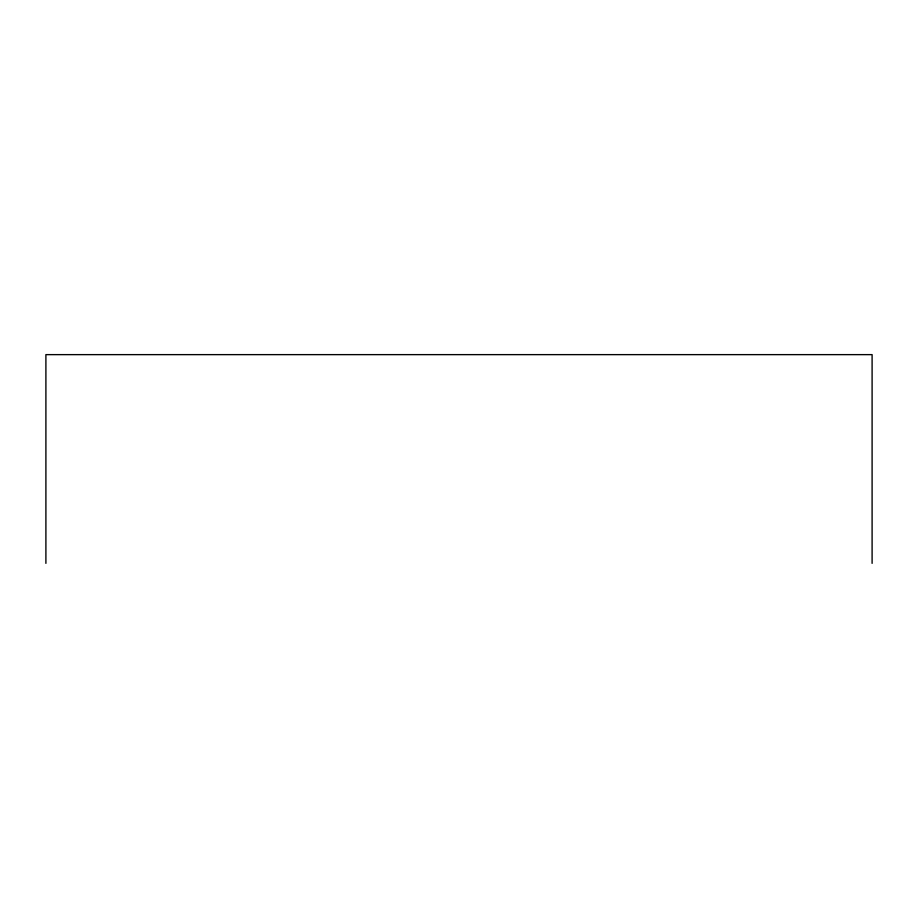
<?xml version="1.0" encoding="UTF-8"?>
<svg xmlns="http://www.w3.org/2000/svg" width="918" height="918" viewBox="0 0 918 918"><rect width="100%" height="100%" fill="white"/><g stroke="black" fill="none" stroke-linecap="round" stroke-linejoin="round"><path stroke-width="1.38" d="M872.1 563.365L872.1 354.635L45.9 354.635L45.9 563.365"/></g></svg>
